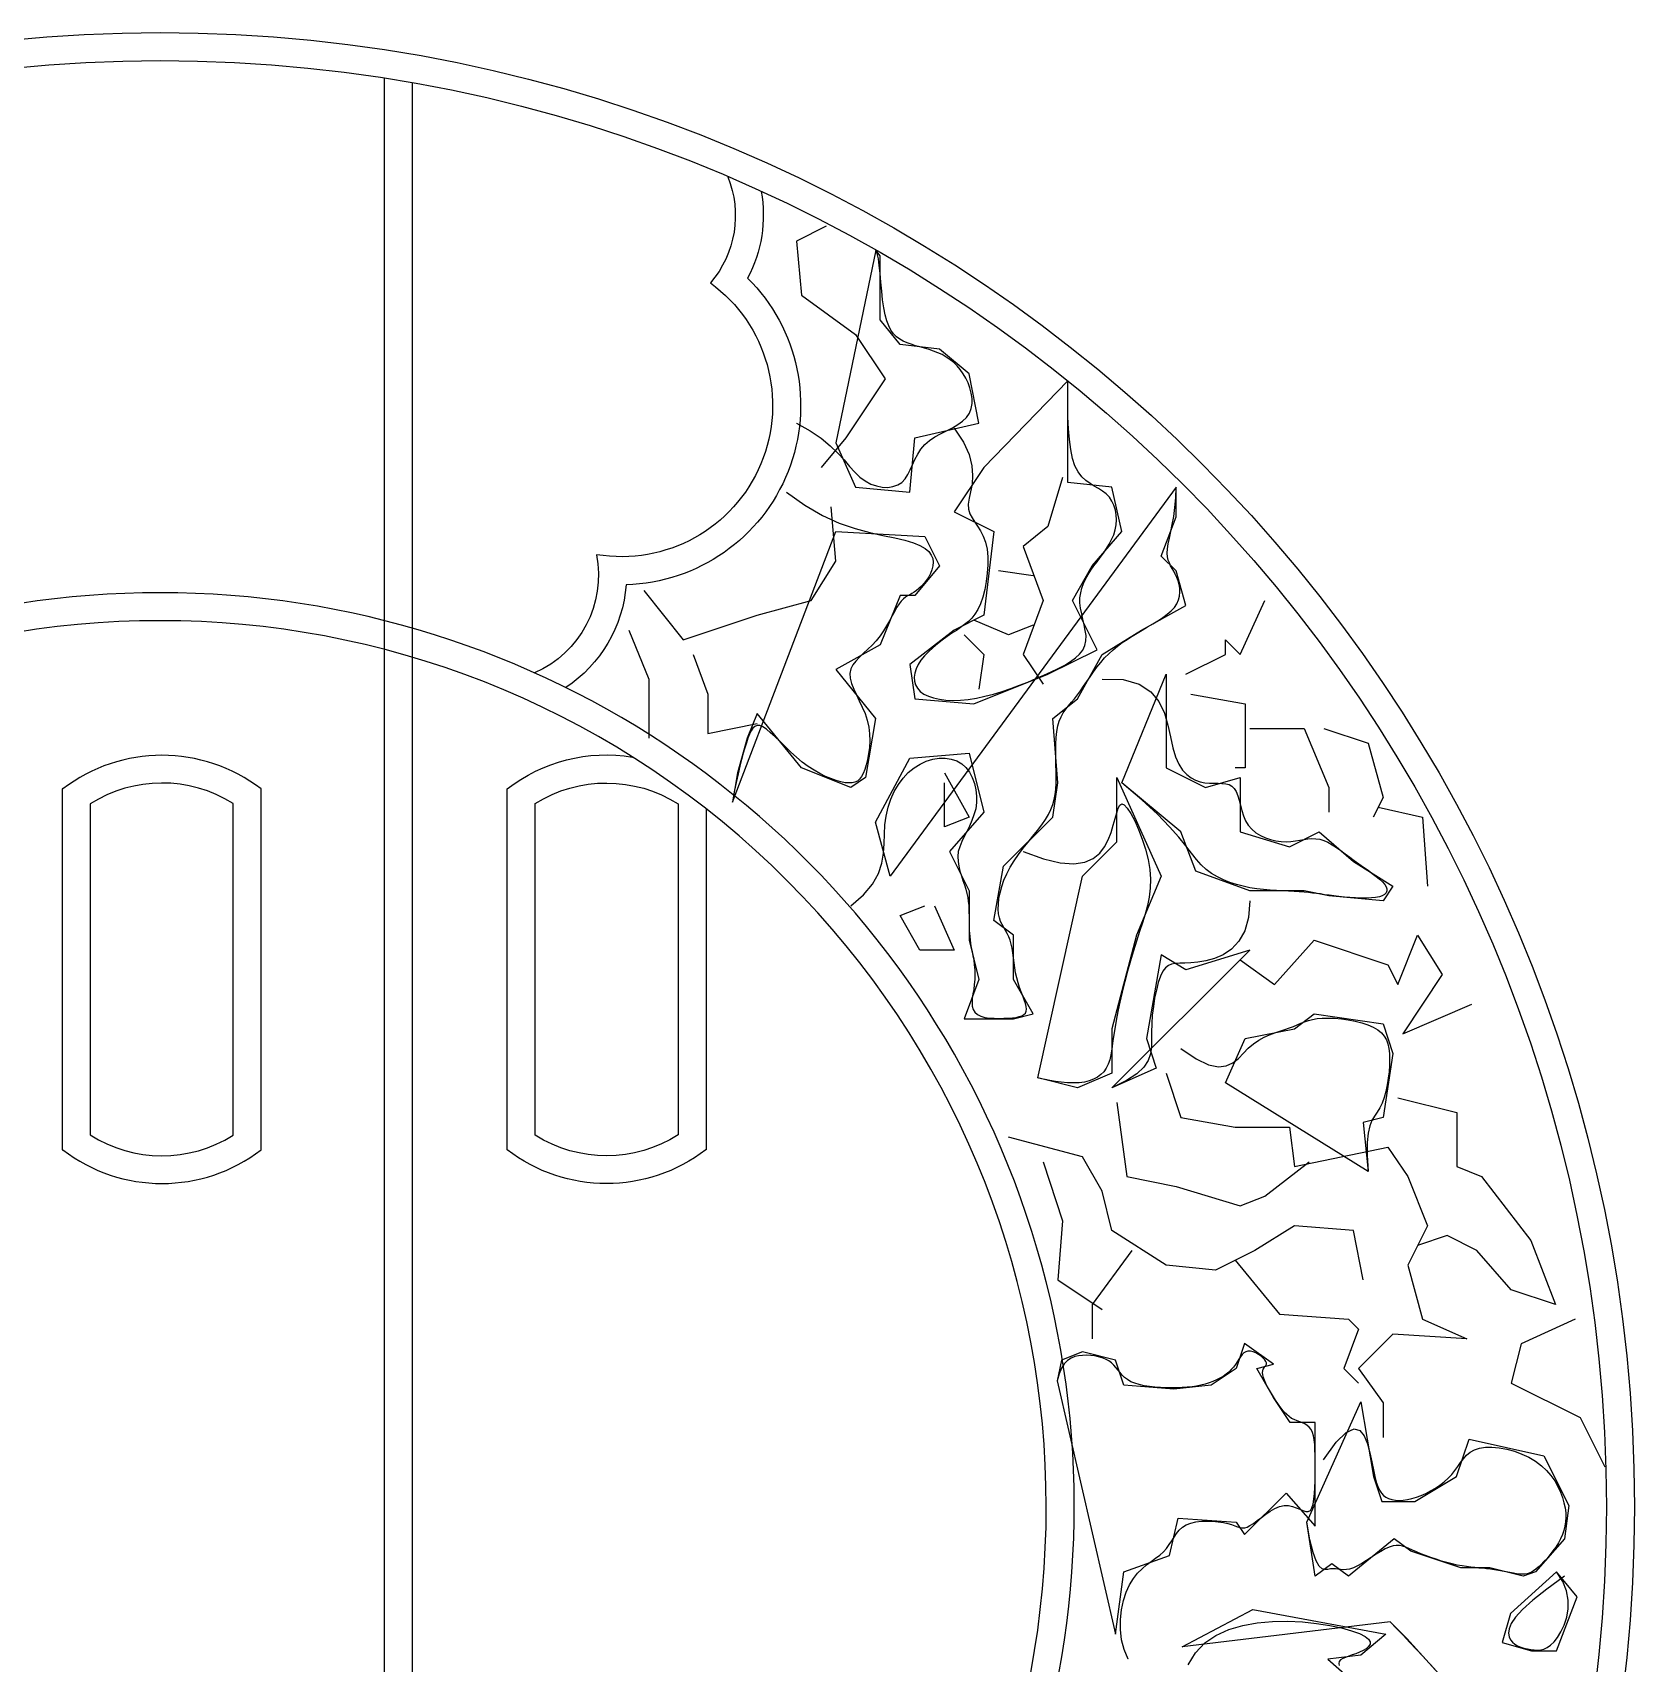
# Model space of a CAD drawing. Header units: metres. Extents: x 618 to 828, y 157 to 367.
# Drawn here: x 714.1 to 828.5, y 250.6 to 367.1 of the extents above; entities that cross this region are included whole.
import ezdxf

# ---------------------------------------------------------------- set-up
doc = ezdxf.new("R2010")
doc.units = ezdxf.units.M
for name, color, linetype in [('3', 3, 'Continuous'), ('4', 4, 'Continuous'), ('7', 7, 'Continuous')]:
    doc.layers.add(name, color=color, linetype=linetype)

msp = doc.modelspace()

# ---------------------------------------------------------------- linework, layer by layer
at = {"layer": '3'}
for p, q in [((739.2, 363.85), (739.2, 159.78)), ((741.2, 363.52), (741.2, 160.12))]:
    msp.add_line(p, q, dxfattribs=at)
msp.add_lwpolyline([(766.12, 355.76, -0.17), (765.15, 349.57, -0.66), (756.48, 327.67, -0.23), (752.17, 320.32, -0.23)], format="xyb", dxfattribs=at)
for points in [[(718.2, 288.38, 0.29), (728.41, 288.35), (728.41, 312.04, 0.29), (718.2, 312.01)], [(760.2, 312.01), (760.2, 288.38, -0.29), (749.99, 288.35), (749.99, 312.04, -0.29), (760.2, 312.01, -0.29)]]:
    msp.add_lwpolyline(points, format="xyb", close=True, dxfattribs=at)
msp.add_lwpolyline([(824.26, 275.21), (820.39, 273.45), (819.68, 270.64), (824.61, 268.18), (826.37, 264.66)], dxfattribs=at)
msp.add_circle((723.2, 261.82), 103.28, dxfattribs=at)
msp.add_arc((723.2, 261.82), 65.28, 311.72, 228.28, dxfattribs=at)
at = {"layer": '4'}
for points in [[(763.74, 356.81, -0.28), (762.5, 349.22, -0.79), (754.37, 329.81, -0.35), (749.94, 321.37)], [(762.2, 311.65), (762.2, 287.31), (762.16, 287.31, -0.34), (747.99, 287.31), (747.99, 287.31), (747.99, 313.08, -0.21), (756.93, 315.36, -0.21)]]:
    msp.add_lwpolyline(points, format="xyb", dxfattribs=at)
msp.add_lwpolyline([(716.25, 287.31, 0.34), (730.41, 287.31), (730.41, 287.31), (730.41, 313.08, 0.34), (716.25, 313.08), (716.2, 313.08), (716.2, 287.31)], format="xyb", close=True, dxfattribs=at)
msp.add_circle((723.2, 261.82), 105.28, dxfattribs=at)
msp.add_arc((723.2, 261.82), 63.28, 319.04, 220.96, dxfattribs=at)
at = {"layer": '7'}
for points in [[(770.76, 353.27), (768.65, 352.21), (769, 348.34), (772.87, 345.53), (774.98, 342.37), (772.17, 338.15), (770.41, 336.04)], [(768.65, 339.2), (768.65, 339.2), (769.61, 338.67), (770.4, 338.13), (771.05, 337.59), (771.59, 337.07), (772.04, 336.58), (772.43, 336.12), (772.8, 335.71), (773.17, 335.36), (773.55, 335.08), (773.95, 334.86), (774.36, 334.72), (774.77, 334.63), (775.16, 334.62), (775.53, 334.68), (775.87, 334.8), (776.16, 334.98), (776.4, 335.23), (776.59, 335.54), (776.77, 335.88), (776.93, 336.24), (777.1, 336.62), (777.3, 336.99), (777.52, 337.35), (777.8, 337.68), (778.14, 337.97), (778.52, 338.22), (778.94, 338.45), (779.36, 338.67), (779.78, 338.88), (780.17, 339.1), (780.51, 339.34), (780.79, 339.61), (780.99, 339.92), (781.12, 340.25), (781.18, 340.61), (781.18, 340.97), (781.13, 341.35), (781.03, 341.72), (780.9, 342.08), (780.73, 342.43), (780.55, 342.74), (780.34, 343.03), (780.11, 343.29), (779.87, 343.53), (779.61, 343.74), (779.33, 343.93), (779.04, 344.1), (778.74, 344.24), (778.43, 344.36), (778.11, 344.47), (777.78, 344.56), (777.46, 344.65), (777.15, 344.74), (776.84, 344.84), (776.55, 344.94), (776.27, 345.06), (776.02, 345.21), (775.79, 345.38), (775.58, 345.59), (775.39, 345.84), (775.23, 346.15), (775.09, 346.51), (774.97, 346.94), (774.87, 347.44), (774.79, 348.01), (774.73, 348.63), (774.67, 349.27), (774.62, 349.89), (774.56, 350.46), (774.5, 350.95), (774.41, 351.33), (774.3, 351.57), (771.46, 337.8), (772.87, 334.63), (776.74, 334.28), (777.1, 338.15), (781.67, 339.2), (780.97, 342.72), (778.86, 344.48), (776.04, 344.83), (774.63, 346.59), (774.63, 351.16), (774.3, 351.57)], [(779.91, 338.85), (779.91, 338.85), (780.56, 337.85), (780.97, 336.96), (781.17, 336.17), (781.22, 335.47), (781.18, 334.85), (781.07, 334.31), (780.97, 333.84), (780.91, 333.43), (780.93, 333.07), (781.03, 332.74), (781.18, 332.44), (781.37, 332.14), (781.58, 331.84), (781.79, 331.51), (781.98, 331.13), (782.14, 330.7), (782.25, 330.21), (782.3, 329.66), (782.31, 329.08), (782.27, 328.49), (782.2, 327.89), (782.09, 327.32), (781.95, 326.78), (781.79, 326.31), (781.6, 325.91), (781.39, 325.57), (781.16, 325.28), (780.92, 325.03), (780.65, 324.82), (780.36, 324.61), (780.06, 324.41), (779.74, 324.2), (779.4, 323.97), (779.05, 323.72), (778.71, 323.45), (778.38, 323.17), (778.07, 322.88), (777.78, 322.58), (777.53, 322.28), (777.33, 321.97), (777.18, 321.67), (777.09, 321.36), (777.05, 321.07), (777.07, 320.79), (777.15, 320.52), (777.29, 320.28), (777.48, 320.05), (777.74, 319.86), (778.06, 319.7), (778.43, 319.58), (778.85, 319.49), (779.31, 319.43), (779.81, 319.41), (780.35, 319.43), (780.91, 319.48), (781.5, 319.57), (782.1, 319.7), (782.71, 319.86), (783.33, 320.05), (783.94, 320.26), (784.56, 320.49), (785.16, 320.72), (785.74, 320.97), (786.31, 321.21), (786.84, 321.45), (787.34, 321.69), (787.8, 321.93), (788.21, 322.18), (788.57, 322.44), (788.86, 322.71), (789.09, 323), (789.24, 323.32), (789.31, 323.66), (789.32, 324.03), (789.27, 324.41), (789.19, 324.8), (789.1, 325.2), (789.01, 325.6), (788.93, 325.99), (788.89, 326.37), (788.89, 326.73), (788.94, 327.08), (789.02, 327.42), (789.14, 327.75), (789.29, 328.07), (789.47, 328.39), (789.67, 328.7), (789.88, 329.01), (790.11, 329.31), (790.34, 329.62), (790.56, 329.93), (790.78, 330.25), (790.98, 330.57), (791.15, 330.9), (791.3, 331.24), (791.41, 331.58), (791.48, 331.94), (791.5, 332.3), (791.48, 332.66), (791.42, 333), (791.31, 333.34), (791.17, 333.64), (790.99, 333.92), (790.76, 334.16), (790.5, 334.36), (790.22, 334.54), (789.91, 334.71), (789.61, 334.89), (789.3, 335.11), (789.01, 335.38), (788.76, 335.72), (788.53, 336.15), (788.36, 336.69), (788.23, 337.32), (788.14, 338.03), (788.07, 338.8), (788.03, 339.63), (788.01, 340.48), (788.01, 341.36), (788.01, 342.24), (782.02, 336.04), (779.91, 332.87), (782.73, 331.47), (782.02, 325.49), (779.91, 324.43), (776.74, 321.97), (777.1, 319.51), (781.32, 319.16), (786.6, 321.27), (790.12, 323.03), (788.36, 326.54), (789.77, 329.01), (791.88, 331.47), (791.17, 334.63), (788.01, 334.98), (788.01, 339.91), (788.01, 342.24)], [(767.94, 334.28), (767.94, 334.28), (769.25, 333.34), (770.5, 332.62), (771.7, 332.07), (772.83, 331.68), (773.87, 331.39), (774.82, 331.18), (775.67, 331.01), (776.39, 330.85), (776.99, 330.67), (777.46, 330.48), (777.83, 330.26), (778.09, 330.03), (778.27, 329.78), (778.37, 329.53), (778.41, 329.27), (778.39, 329.01), (778.32, 328.74), (778.22, 328.48), (778.09, 328.23), (777.93, 327.99), (777.76, 327.77), (777.58, 327.57), (777.39, 327.39), (777.21, 327.25), (777.04, 327.13), (776.88, 327.03), (776.73, 326.95), (776.57, 326.87), (776.43, 326.77), (776.28, 326.65), (776.13, 326.5), (775.98, 326.31), (775.82, 326.06), (775.66, 325.77), (775.48, 325.45), (775.29, 325.1), (775.08, 324.74), (774.86, 324.37), (774.61, 324.01), (774.34, 323.67), (774.04, 323.36), (773.73, 323.06), (773.42, 322.78), (773.14, 322.5), (772.88, 322.22), (772.67, 321.94), (772.53, 321.65), (772.46, 321.33), (772.48, 320.99), (772.58, 320.62), (772.73, 320.22), (772.92, 319.81), (773.13, 319.38), (773.34, 318.93), (773.54, 318.47), (773.69, 317.99), (773.8, 317.5), (773.86, 317.01), (773.87, 316.53), (773.85, 316.05), (773.79, 315.6), (773.72, 315.19), (773.62, 314.81), (773.52, 314.47), (773.4, 314.19), (773.28, 313.96), (773.14, 313.78), (772.99, 313.65), (772.81, 313.56), (772.61, 313.52), (772.38, 313.51), (772.11, 313.53), (771.8, 313.59), (771.47, 313.69), (771.1, 313.82), (770.72, 313.98), (770.31, 314.18), (769.9, 314.42), (769.48, 314.69), (769.06, 315), (768.64, 315.35), (768.24, 315.71), (767.85, 316.09), (767.47, 316.46), (767.12, 316.8), (766.8, 317.1), (766.5, 317.35), (766.24, 317.52), (766.02, 317.61), (765.83, 317.62), (765.67, 317.55), (765.52, 317.42), (765.4, 317.23), (765.29, 316.99), (765.18, 316.7), (765.07, 316.38), (764.96, 316.02), (764.84, 315.63), (764.72, 315.19), (764.59, 314.7), (764.47, 314.16), (764.34, 313.55), (764.2, 312.88), (764.07, 312.13), (771.46, 331.47), (777.8, 331.11), (778.86, 329.01), (777.1, 326.9), (776.04, 326.9), (774.63, 323.38), (771.46, 321.62), (774.28, 318.11), (773.58, 313.89), (772.52, 313.18), (769, 314.59), (765.83, 318.46), (765.13, 316.7), (764.42, 314.24), (764.07, 312.13)], [(772.52, 304.74), (772.52, 304.74), (773.43, 305.53), (774.07, 306.29), (774.49, 307.04), (774.74, 307.77), (774.86, 308.49), (774.91, 309.18), (774.92, 309.86), (774.95, 310.52), (775.04, 311.15), (775.18, 311.77), (775.38, 312.35), (775.63, 312.89), (775.93, 313.4), (776.26, 313.85), (776.63, 314.25), (777.04, 314.59), (777.47, 314.86), (777.91, 315.07), (778.37, 315.21), (778.83, 315.28), (779.27, 315.29), (779.69, 315.22), (780.09, 315.09), (780.44, 314.88), (780.74, 314.61), (781, 314.27), (781.2, 313.89), (781.36, 313.47), (781.46, 313.02), (781.5, 312.57), (781.5, 312.11), (781.44, 311.66), (781.32, 311.23), (781.17, 310.82), (780.99, 310.43), (780.8, 310.05), (780.61, 309.68), (780.44, 309.32), (780.3, 308.96), (780.2, 308.61), (780.17, 308.26), (780.18, 307.91), (780.23, 307.56), (780.31, 307.22), (780.42, 306.88), (780.53, 306.55), (780.64, 306.23), (780.73, 305.92), (780.81, 305.61), (780.87, 305.32), (780.91, 305.04), (780.94, 304.77), (780.95, 304.51), (780.96, 304.27), (780.97, 304.03), (780.97, 303.81), (780.97, 303.59), (780.97, 303.38), (780.97, 303.18), (780.98, 302.97), (781, 302.76), (781.02, 302.54), (781.05, 302.3), (781.08, 302.05), (781.13, 301.77), (781.19, 301.48), (781.24, 301.17), (781.3, 300.85), (781.34, 300.51), (781.37, 300.17), (781.39, 299.82), (781.38, 299.47), (781.34, 299.12), (781.3, 298.77), (781.24, 298.44), (781.2, 298.12), (781.18, 297.83), (781.2, 297.56), (781.26, 297.32), (781.38, 297.13), (781.57, 296.97), (781.81, 296.86), (782.1, 296.77), (782.43, 296.72), (782.77, 296.7), (783.12, 296.69), (783.46, 296.7), (783.78, 296.72), (784.07, 296.74), (784.33, 296.77), (784.55, 296.82), (784.74, 296.88), (784.88, 296.97), (784.99, 297.07), (785.05, 297.2), (785.07, 297.36), (785.05, 297.55), (785, 297.77), (784.91, 298.02), (784.81, 298.3), (784.7, 298.59), (784.58, 298.91), (784.47, 299.24), (784.37, 299.59), (784.29, 299.94), (784.23, 300.3), (784.18, 300.67), (784.13, 301.02), (784.09, 301.37), (784.04, 301.7), (783.98, 302), (783.9, 302.28), (783.8, 302.53), (783.69, 302.76), (783.57, 302.97), (783.45, 303.18), (783.33, 303.39), (783.22, 303.62), (783.14, 303.87), (783.08, 304.16), (783.05, 304.49), (783.06, 304.85), (783.1, 305.25), (783.18, 305.67), (783.3, 306.12), (783.46, 306.57), (783.66, 307.03), (783.9, 307.5), (784.18, 307.96), (784.5, 308.41), (784.84, 308.85), (785.18, 309.29), (785.53, 309.71), (785.86, 310.12), (786.16, 310.52), (786.42, 310.9), (786.64, 311.26), (786.81, 311.62), (786.95, 311.97), (787.05, 312.33), (787.11, 312.69), (787.16, 313.06), (787.18, 313.46), (787.19, 313.89), (787.18, 314.34), (787.17, 314.82), (787.16, 315.31), (787.16, 315.8), (787.16, 316.28), (787.19, 316.75), (787.23, 317.18), (787.3, 317.58), (787.41, 317.93), (787.54, 318.24), (787.7, 318.52), (787.87, 318.78), (788.07, 319.03), (788.28, 319.28), (788.49, 319.53), (788.71, 319.8), (788.93, 320.1), (789.15, 320.42), (789.38, 320.76), (789.61, 321.1), (789.85, 321.45), (790.1, 321.79), (790.37, 322.12), (790.65, 322.44), (790.94, 322.74), (791.25, 323.02), (791.57, 323.28), (791.91, 323.53), (792.25, 323.76), (792.61, 323.99), (792.97, 324.21), (793.34, 324.43), (793.72, 324.65), (794.09, 324.88), (794.45, 325.1), (794.8, 325.33), (795.11, 325.56), (795.39, 325.8), (795.63, 326.05), (795.81, 326.31), (795.93, 326.58), (796, 326.85), (796.03, 327.13), (796.01, 327.41), (795.97, 327.68), (795.89, 327.94), (795.8, 328.19), (795.69, 328.42), (795.58, 328.63), (795.47, 328.83), (795.36, 329.02), (795.27, 329.22), (795.19, 329.43), (795.14, 329.66), (795.12, 329.93), (795.13, 330.24), (795.19, 330.59), (795.27, 331), (795.37, 331.46), (795.47, 331.97), (795.58, 332.54), (795.67, 333.18), (795.73, 333.87), (795.75, 334.63), (775.34, 306.85), (774.28, 310.72), (776.74, 315.29), (780.97, 315.64), (782.02, 311.42), (779.56, 308.61), (780.97, 305.8), (780.97, 303.69), (780.97, 302.28), (781.67, 299.47), (780.62, 296.66), (784.13, 296.66), (785.54, 297.01), (784.13, 299.47), (784.13, 302.63), (782.73, 303.69), (783.43, 307.56), (786.95, 311.07), (787.3, 313.53), (786.95, 318.11), (788.71, 319.51), (790.47, 322.68), (793.29, 324.43), (796.45, 326.19), (795.75, 328.65), (794.69, 329.71), (795.75, 332.52), (795.75, 334.63)], [(787.65, 335.33), (786.6, 331.82), (784.84, 330.41), (786.25, 326.54), (784.84, 322.68), (786.25, 320.57)], [(757.74, 327.25), (760.55, 323.73), (765.83, 325.49), (769.7, 326.54), (771.46, 329.36), (771.11, 333.22)], [(785.54, 328.3), (783.08, 328.65)], [(796.45, 321.27), (799.27, 322.68), (799.27, 323.73), (800.33, 322.68), (802.09, 326.54)], [(785.54, 324.79), (783.78, 324.08), (781.32, 325.14)], [(756.68, 324.43), (758.09, 320.92), (758.09, 316.7)], [(780.62, 324.08), (782.02, 322.68), (781.67, 320.21)], [(761.26, 322.68), (762.31, 319.86), (762.31, 317.05), (765.83, 317.75)], [(790.47, 320.92), (790.47, 320.92), (791.98, 320.89), (793.12, 320.57), (793.95, 320.03), (794.53, 319.32), (794.92, 318.5), (795.17, 317.64), (795.35, 316.8), (795.52, 316.02), (795.71, 315.38), (795.95, 314.85), (796.21, 314.43), (796.51, 314.11), (796.82, 313.87), (797.14, 313.7), (797.47, 313.6), (797.8, 313.53), (798.13, 313.5), (798.45, 313.49), (798.75, 313.49), (799.03, 313.48), (799.3, 313.45), (799.54, 313.39), (799.74, 313.29), (799.91, 313.12), (800.05, 312.89), (800.16, 312.6), (800.26, 312.27), (800.35, 311.92), (800.45, 311.54), (800.57, 311.17), (800.72, 310.81), (800.91, 310.49), (801.16, 310.2), (801.45, 309.96), (801.78, 309.76), (802.13, 309.59), (802.5, 309.47), (802.88, 309.38), (803.25, 309.33), (803.61, 309.31), (803.95, 309.33), (804.28, 309.37), (804.58, 309.42), (804.88, 309.47), (805.17, 309.51), (805.45, 309.54), (805.73, 309.53), (806.02, 309.49), (806.3, 309.4), (806.6, 309.27), (806.9, 309.1), (807.2, 308.9), (807.51, 308.69), (807.83, 308.45), (808.15, 308.21), (808.48, 307.97), (808.81, 307.73), (809.14, 307.5), (809.46, 307.27), (809.76, 307.05), (810.04, 306.84), (810.29, 306.64), (810.49, 306.45), (810.65, 306.27), (810.75, 306.1), (810.8, 305.94), (810.8, 305.8), (810.75, 305.67), (810.64, 305.55), (810.48, 305.46), (810.27, 305.38), (810, 305.33), (809.7, 305.3), (809.35, 305.28), (808.97, 305.28), (808.57, 305.3), (808.17, 305.33), (807.77, 305.36), (807.38, 305.4), (807.01, 305.45), (806.68, 305.49), (806.36, 305.53), (806.07, 305.58), (805.78, 305.62), (805.49, 305.65), (805.2, 305.69), (804.89, 305.72), (804.55, 305.74), (804.18, 305.76), (803.78, 305.78), (803.36, 305.8), (802.92, 305.82), (802.46, 305.85), (801.99, 305.9), (801.51, 305.96), (801.03, 306.03), (800.55, 306.13), (800.07, 306.26), (799.6, 306.41), (799.14, 306.59), (798.7, 306.8), (798.29, 307.05), (797.9, 307.34), (797.54, 307.67), (797.21, 308.05), (796.86, 308.49), (796.46, 309.01), (795.95, 309.64), (795.29, 310.38), (794.42, 311.27), (793.3, 312.31), (791.88, 313.53), (795.05, 321.27), (795.05, 314.59), (797.86, 313.18), (800.33, 313.89), (800.33, 310.02), (803.85, 308.96), (805.96, 310.02), (808.42, 307.91), (811.24, 306.15), (810.53, 305.1), (806.66, 305.45), (804.9, 305.8), (801.03, 305.8), (797.16, 307.21), (796.1, 310.02), (791.88, 313.53)], [(796.81, 319.86), (800.68, 319.16), (800.68, 314.59), (799.97, 314.59)], [(801.03, 317.4), (804.9, 317.4), (806.66, 313.18), (806.66, 311.42)], [(806.31, 317.4), (809.48, 316.35), (810.53, 312.48), (809.83, 311.07)], [(779.21, 314.24), (780.97, 311.07), (779.21, 310.37), (779.21, 313.53)], [(784.84, 308.61), (784.84, 308.61), (786.29, 308.09), (787.48, 307.81), (788.45, 307.74), (789.23, 307.86), (789.83, 308.12), (790.3, 308.5), (790.65, 308.96), (790.91, 309.46), (791.11, 309.98), (791.27, 310.49), (791.4, 310.96), (791.52, 311.38), (791.62, 311.71), (791.74, 311.93), (791.88, 312.02), (792.05, 311.95), (792.27, 311.71), (792.53, 311.32), (792.8, 310.8), (793.07, 310.19), (793.33, 309.5), (793.56, 308.78), (793.75, 308.04), (793.87, 307.32), (793.92, 306.64), (793.91, 305.99), (793.83, 305.36), (793.71, 304.75), (793.55, 304.14), (793.36, 303.52), (793.15, 302.89), (792.93, 302.22), (792.71, 301.53), (792.5, 300.8), (792.29, 300.06), (792.09, 299.32), (791.91, 298.58), (791.74, 297.86), (791.59, 297.18), (791.47, 296.54), (791.37, 295.95), (791.29, 295.41), (791.22, 294.93), (791.16, 294.49), (791.09, 294.09), (791.01, 293.74), (790.9, 293.42), (790.76, 293.14), (790.59, 292.89), (790.38, 292.68), (790.13, 292.5), (789.85, 292.35), (789.54, 292.23), (789.2, 292.15), (788.82, 292.1), (788.42, 292.09), (787.99, 292.1), (787.55, 292.14), (787.13, 292.2), (786.74, 292.26), (786.4, 292.33), (786.13, 292.38), (785.96, 292.42), (785.89, 292.44), (789.06, 306.85), (791.53, 309.31), (791.53, 313.89), (794.69, 306.85), (792.93, 302.63), (791.17, 295.95), (791.17, 292.79), (788.71, 291.73), (785.89, 292.44), (785.89, 292.44)], [(810.18, 311.78), (813.35, 311.07), (813.7, 306.15)], [(778.5, 304.74), (779.91, 301.58), (777.45, 301.58), (776.04, 304.04), (777.8, 304.74)], [(801.03, 305.1), (801.03, 305.1), (800.93, 303.9), (800.65, 302.95), (800.23, 302.21), (799.71, 301.65), (799.11, 301.24), (798.49, 300.97), (797.88, 300.8), (797.3, 300.7), (796.8, 300.66), (796.37, 300.64), (796.01, 300.64), (795.69, 300.62), (795.43, 300.57), (795.2, 300.48), (794.99, 300.31), (794.81, 300.06), (794.64, 299.7), (794.48, 299.25), (794.35, 298.72), (794.22, 298.15), (794.13, 297.54), (794.05, 296.92), (794.01, 296.31), (793.99, 295.72), (794, 295.17), (794, 294.65), (793.93, 294.16), (793.77, 293.68), (793.46, 293.21), (792.95, 292.74), (792.2, 292.25), (791.17, 291.73), (801.03, 301.58), (796.45, 300.17), (794.69, 301.23), (793.64, 295.25), (794.34, 293.14), (791.17, 291.73)], [(800.33, 300.88), (802.79, 299.12), (805.61, 302.28), (810.88, 300.52), (811.59, 299.12), (813, 302.63), (814.76, 299.82), (811.94, 295.6), (816.87, 297.71)], [(796.1, 294.55), (796.1, 294.55), (797.18, 293.8), (798.06, 293.39), (798.77, 293.24), (799.34, 293.3), (799.81, 293.52), (800.21, 293.84), (800.57, 294.21), (800.91, 294.58), (801.27, 294.89), (801.65, 295.14), (802.04, 295.35), (802.42, 295.52), (802.8, 295.67), (803.17, 295.79), (803.52, 295.9), (803.85, 296.01), (804.14, 296.12), (804.41, 296.24), (804.67, 296.35), (804.93, 296.45), (805.2, 296.54), (805.5, 296.62), (805.82, 296.68), (806.19, 296.72), (806.61, 296.72), (807.07, 296.71), (807.56, 296.66), (808.05, 296.59), (808.54, 296.5), (809.01, 296.38), (809.45, 296.24), (809.83, 296.07), (810.15, 295.88), (810.41, 295.67), (810.61, 295.43), (810.77, 295.17), (810.88, 294.87), (810.95, 294.55), (810.99, 294.18), (811, 293.79), (810.99, 293.35), (810.96, 292.89), (810.9, 292.42), (810.83, 291.94), (810.73, 291.48), (810.61, 291.04), (810.46, 290.65), (810.3, 290.3), (810.11, 290), (809.92, 289.72), (809.74, 289.41), (809.58, 289.03), (809.46, 288.51), (809.39, 287.83), (809.39, 286.93), (809.48, 285.76), (799.27, 292.09), (800.68, 295.25), (804.2, 295.95), (805.61, 297.01), (810.53, 296.3), (811.24, 294.2), (810.53, 289.62), (809.12, 289.27), (809.48, 285.76)], [(795.05, 292.79), (796.1, 289.62), (799.97, 288.92), (803.85, 288.92), (804.2, 286.11), (810.88, 287.51), (812.29, 285.4), (813.7, 281.89), (812.29, 279.08), (813.35, 275.21), (816.52, 273.8), (811.24, 274.15), (808.77, 271.69), (810.53, 269.23), (810.53, 266.77)], [(791.53, 290.68), (792.23, 285.4), (795.75, 284.7), (800.33, 283.3), (802.09, 284), (805.25, 286.46)], [(811.59, 291.03), (815.81, 289.98), (815.81, 286.11), (817.57, 285.4), (821.09, 280.83), (822.85, 276.26), (819.68, 277.32), (817.22, 280.13), (815.11, 281.19), (813, 280.48)], [(809.12, 278.02), (808.42, 281.54), (804.2, 281.89), (801.38, 280.13), (798.57, 278.72), (795.05, 279.08), (791.17, 281.54), (790.47, 284.35), (789.06, 286.81), (783.78, 288.22)], [(786.25, 286.46), (787.65, 282.24), (787.3, 278.02), (790.47, 275.91)], [(792.58, 280.13), (789.77, 276.26), (789.77, 273.8)], [(799.97, 279.43), (803.14, 275.56), (808.07, 275.21), (808.77, 274.5), (807.72, 271.69), (808.77, 270.64)], [(792.32, 250.93), (792.32, 250.93), (792.04, 251.61), (791.86, 252.32), (791.78, 253.05), (791.78, 253.76), (791.85, 254.45), (791.99, 255.11), (792.18, 255.71), (792.42, 256.24), (792.7, 256.69), (793, 257.07), (793.32, 257.39), (793.65, 257.67), (793.98, 257.91), (794.29, 258.14), (794.59, 258.36), (794.85, 258.59), (795.07, 258.84), (795.26, 259.11), (795.44, 259.38), (795.61, 259.65), (795.78, 259.91), (795.98, 260.14), (796.21, 260.35), (796.48, 260.52), (796.8, 260.65), (797.17, 260.73), (797.56, 260.78), (797.96, 260.79), (798.37, 260.78), (798.76, 260.74), (799.13, 260.69), (799.45, 260.62), (799.72, 260.54), (799.95, 260.46), (800.14, 260.39), (800.32, 260.34), (800.48, 260.31), (800.65, 260.32), (800.83, 260.37), (801.03, 260.47), (801.27, 260.63), (801.54, 260.83), (801.84, 261.05), (802.15, 261.28), (802.48, 261.5), (802.81, 261.69), (803.14, 261.83), (803.46, 261.9), (803.77, 261.9), (804.06, 261.84), (804.33, 261.75), (804.58, 261.64), (804.81, 261.54), (805.02, 261.48), (805.19, 261.48), (805.34, 261.56), (805.45, 261.74), (805.54, 262.01), (805.6, 262.35), (805.64, 262.76), (805.67, 263.2), (805.68, 263.67), (805.69, 264.15), (805.69, 264.62), (805.69, 265.07), (805.68, 265.5), (805.67, 265.9), (805.65, 266.26), (805.61, 266.59), (805.56, 266.88), (805.49, 267.13), (805.39, 267.34), (805.26, 267.51), (805.12, 267.63), (804.95, 267.73), (804.77, 267.81), (804.58, 267.88), (804.39, 267.95), (804.19, 268.04), (804, 268.13), (803.82, 268.26), (803.65, 268.41), (803.48, 268.58), (803.32, 268.77), (803.17, 268.98), (803.01, 269.2), (802.86, 269.43), (802.72, 269.67), (802.57, 269.91), (802.43, 270.15), (802.29, 270.39), (802.17, 270.62), (802.07, 270.85), (801.99, 271.05), (801.94, 271.24), (801.92, 271.4), (801.94, 271.53), (801.98, 271.65), (802.04, 271.74), (802.1, 271.83), (802.16, 271.91), (802.2, 272), (802.2, 272.09), (802.17, 272.19), (802.09, 272.31), (801.97, 272.44), (801.82, 272.57), (801.64, 272.69), (801.45, 272.8), (801.25, 272.88), (801.06, 272.92), (800.88, 272.93), (800.73, 272.89), (800.59, 272.8), (800.46, 272.68), (800.35, 272.53), (800.23, 272.36), (800.11, 272.17), (799.99, 271.98), (799.85, 271.79), (799.69, 271.61), (799.51, 271.44), (799.32, 271.28), (799.11, 271.13), (798.88, 270.99), (798.64, 270.87), (798.38, 270.76), (798.11, 270.66), (797.83, 270.57), (797.53, 270.5), (797.22, 270.44), (796.89, 270.39), (796.55, 270.35), (796.19, 270.33), (795.82, 270.31), (795.44, 270.31), (795.04, 270.31), (794.64, 270.33), (794.24, 270.36), (793.85, 270.4), (793.47, 270.46), (793.12, 270.54), (792.8, 270.64), (792.52, 270.75), (792.28, 270.9), (792.08, 271.05), (791.91, 271.22), (791.75, 271.4), (791.61, 271.58), (791.46, 271.76), (791.31, 271.93), (791.13, 272.09), (790.94, 272.23), (790.71, 272.35), (790.47, 272.45), (790.21, 272.53), (789.94, 272.59), (789.66, 272.62), (789.37, 272.64), (789.08, 272.63), (788.79, 272.6), (788.52, 272.54), (788.25, 272.42), (788, 272.26), (787.77, 272.02), (787.57, 271.71), (787.41, 271.31), (787.27, 270.8), (791.43, 252.71), (792.03, 257.16), (795.29, 258.34), (795.89, 261.01), (800.04, 260.72), (800.64, 259.83), (803.61, 262.79), (805.69, 260.42), (805.69, 264.87), (805.69, 267.84), (803.9, 267.84), (802.72, 269.62), (801.53, 271.69), (802.72, 271.99), (800.64, 273.47), (800.04, 271.69), (798.26, 270.51), (795.59, 270.21), (792.03, 270.51), (791.43, 272.29), (789.06, 272.88), (787.57, 272.29), (787.27, 270.8)], [(806.28, 265.17), (806.28, 265.17), (807.18, 266.42), (807.9, 267.13), (808.46, 267.38), (808.88, 267.26), (809.19, 266.88), (809.42, 266.31), (809.59, 265.66), (809.72, 265.02), (809.84, 264.45), (809.94, 263.98), (810.05, 263.58), (810.16, 263.26), (810.28, 263), (810.41, 262.79), (810.56, 262.62), (810.73, 262.5), (810.93, 262.4), (811.16, 262.33), (811.41, 262.29), (811.67, 262.27), (811.96, 262.29), (812.27, 262.33), (812.58, 262.4), (812.91, 262.5), (813.25, 262.62), (813.59, 262.77), (813.93, 262.95), (814.27, 263.15), (814.59, 263.37), (814.9, 263.6), (815.18, 263.86), (815.44, 264.13), (815.66, 264.41), (815.87, 264.7), (816.07, 264.98), (816.28, 265.25), (816.5, 265.5), (816.76, 265.71), (817.06, 265.89), (817.42, 266.01), (817.84, 266.07), (818.31, 266.08), (818.83, 266.03), (819.36, 265.93), (819.91, 265.78), (820.44, 265.58), (820.95, 265.35), (821.42, 265.07), (821.84, 264.75), (822.21, 264.41), (822.52, 264.04), (822.79, 263.66), (823.02, 263.27), (823.2, 262.87), (823.34, 262.48), (823.45, 262.1), (823.53, 261.74), (823.58, 261.39), (823.59, 261.06), (823.57, 260.74), (823.52, 260.43), (823.45, 260.13), (823.34, 259.83), (823.21, 259.53), (823.05, 259.23), (822.86, 258.94), (822.66, 258.66), (822.45, 258.39), (822.24, 258.13), (822.02, 257.9), (821.82, 257.69), (821.62, 257.5), (821.45, 257.35), (821.28, 257.23), (821.13, 257.14), (820.97, 257.07), (820.82, 257.03), (820.66, 257), (820.48, 257), (820.29, 257.01), (820.07, 257.03), (819.84, 257.07), (819.59, 257.11), (819.32, 257.16), (819.05, 257.22), (818.77, 257.27), (818.49, 257.31), (818.21, 257.36), (817.93, 257.39), (817.66, 257.42), (817.38, 257.44), (817.09, 257.47), (816.8, 257.5), (816.5, 257.54), (816.17, 257.59), (815.83, 257.65), (815.47, 257.73), (815.09, 257.83), (814.7, 257.94), (814.32, 258.07), (813.94, 258.19), (813.57, 258.33), (813.23, 258.46), (812.91, 258.59), (812.63, 258.72), (812.38, 258.83), (812.15, 258.93), (811.93, 259.01), (811.71, 259.05), (811.48, 259.06), (811.25, 259.02), (810.98, 258.94), (810.69, 258.8), (810.37, 258.62), (810.04, 258.42), (809.69, 258.2), (809.35, 257.98), (809.02, 257.77), (808.7, 257.59), (808.41, 257.45), (808.14, 257.37), (807.91, 257.33), (807.7, 257.32), (807.5, 257.33), (807.31, 257.36), (807.13, 257.38), (806.96, 257.39), (806.77, 257.38), (806.58, 257.34), (806.39, 257.33), (806.18, 257.39), (805.97, 257.57), (805.75, 257.95), (805.54, 258.56), (805.31, 259.46), (805.09, 260.72), (808.95, 269.32), (809.84, 263.98), (810.44, 262.2), (812.81, 262.2), (815.78, 263.98), (816.67, 266.65), (822.02, 265.46), (823.8, 261.9), (823.5, 259.53), (821.42, 257.16), (820.53, 256.86), (818.16, 257.45), (816.08, 257.45), (812.52, 258.64), (811.33, 259.53), (808.06, 256.86), (806.87, 257.75), (805.69, 256.86), (805.09, 260.72)], [(823.5, 256.86), (823.5, 256.86), (822.22, 255.93), (821.23, 255.15), (820.5, 254.48), (820, 253.93), (819.69, 253.47), (819.54, 253.1), (819.5, 252.79), (819.54, 252.53), (819.64, 252.32), (819.78, 252.14), (819.95, 252), (820.14, 251.88), (820.36, 251.79), (820.59, 251.72), (820.84, 251.66), (821.08, 251.62), (821.32, 251.59), (821.55, 251.58), (821.79, 251.6), (822.02, 251.65), (822.26, 251.76), (822.49, 251.93), (822.74, 252.17), (822.98, 252.49), (823.23, 252.89), (823.46, 253.37), (823.65, 253.92), (823.75, 254.52), (823.76, 255.15), (823.64, 255.81), (823.37, 256.49), (822.91, 257.16), (819.64, 254.19), (819.05, 252.11), (821.13, 251.52), (822.91, 251.52), (824.39, 255.38), (822.91, 257.16)], [(814.23, 250.21), (813.83, 250.65), (813.39, 251.12), (812.92, 251.62), (812.45, 252.13), (811.96, 252.64), (811.49, 253.13), (811.03, 253.6), (796.18, 251.82), (801.23, 254.49), (810.73, 252.71), (808.95, 251.22), (806.58, 250.93), (808.95, 248.85)], [(796.62, 250.53), (797.13, 251.39), (797.8, 252.09), (798.6, 252.63), (799.51, 253.04), (800.51, 253.34), (801.55, 253.52), (802.63, 253.62), (803.71, 253.64), (804.77, 253.59), (805.79, 253.48), (806.73, 253.34), (807.57, 253.16), (808.29, 252.96), (808.85, 252.76), (809.25, 252.56), (809.49, 252.36), (809.6, 252.17), (809.6, 252), (809.5, 251.83), (809.33, 251.68), (809.11, 251.54), (808.85, 251.42), (808.59, 251.32), (808.33, 251.23), (808.08, 251.15), (807.85, 251.06), (807.66, 250.98), (807.5, 250.88), (807.4, 250.77), (807.37, 250.63), (807.4, 250.47)], [(815.19, 249.15), (812.22, 252.41), (811.03, 253.6)]]:
    msp.add_lwpolyline(points, dxfattribs=at)

doc.saveas('drawing.dxf')
